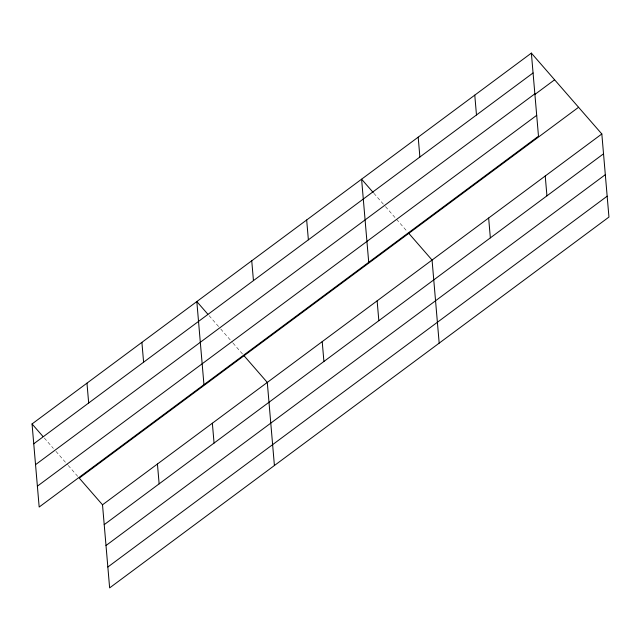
<?xml version="1.0" encoding="UTF-8"?>
<svg xmlns="http://www.w3.org/2000/svg" width="641" height="641" viewBox="0 0 641 641"><rect width="100%" height="100%" fill="white"/><g stroke="black" fill="none" stroke-linecap="round" stroke-linejoin="round"><path stroke-width="0.48" stroke-dasharray="3.21 2.4" d="M373.871 193.278L383.558 204.391M385.497 206.618L407.516 231.882M209.094 315.652L218.781 326.766M220.72 328.993L232.379 342.366M233.028 343.111L242.739 354.257M44.325 438.027L53.363 448.404M55.951 451.368L67.601 464.741M68.25 465.486L77.962 476.632"/><path stroke-width="0.96" d="M531.365 53.107L538.488 136.196L39.173 507.031L32.05 423.941L531.365 53.107L601.827 133.969L608.95 217.059L109.635 587.893L102.512 504.804L79.26 478.114L578.575 107.279M33.749 443.788L533.064 72.954M35.543 464.661L534.858 93.826M534.69 94.588L554.617 79.788M37.386 486.166L536.701 115.332M102.512 504.804L601.827 133.969M104.211 524.65L603.526 153.816M106.005 545.515L605.32 174.681M107.848 567.021L607.163 196.186M373.222 192.532L361.596 179.192L368.719 262.281M408.806 233.364L432.058 260.046L439.181 343.143M207.804 314.17L196.827 301.566L203.95 384.656M244.037 355.739L267.289 382.429L274.412 465.518M32.05 423.941L43.027 436.545M545.235 175.995L546.941 195.842M488.65 218.02L490.349 237.867M474.773 95.132L476.479 114.979M418.188 137.166L419.887 157.013M377.132 300.845L378.839 320.692M322.215 341.637L323.913 361.484M306.67 219.983L308.377 239.83M251.745 260.775L253.451 280.622M212.363 423.22L214.062 443.067M157.438 464.012L159.136 483.859M141.901 342.358L143.6 362.205M86.976 383.15L88.674 402.997"/></g></svg>
